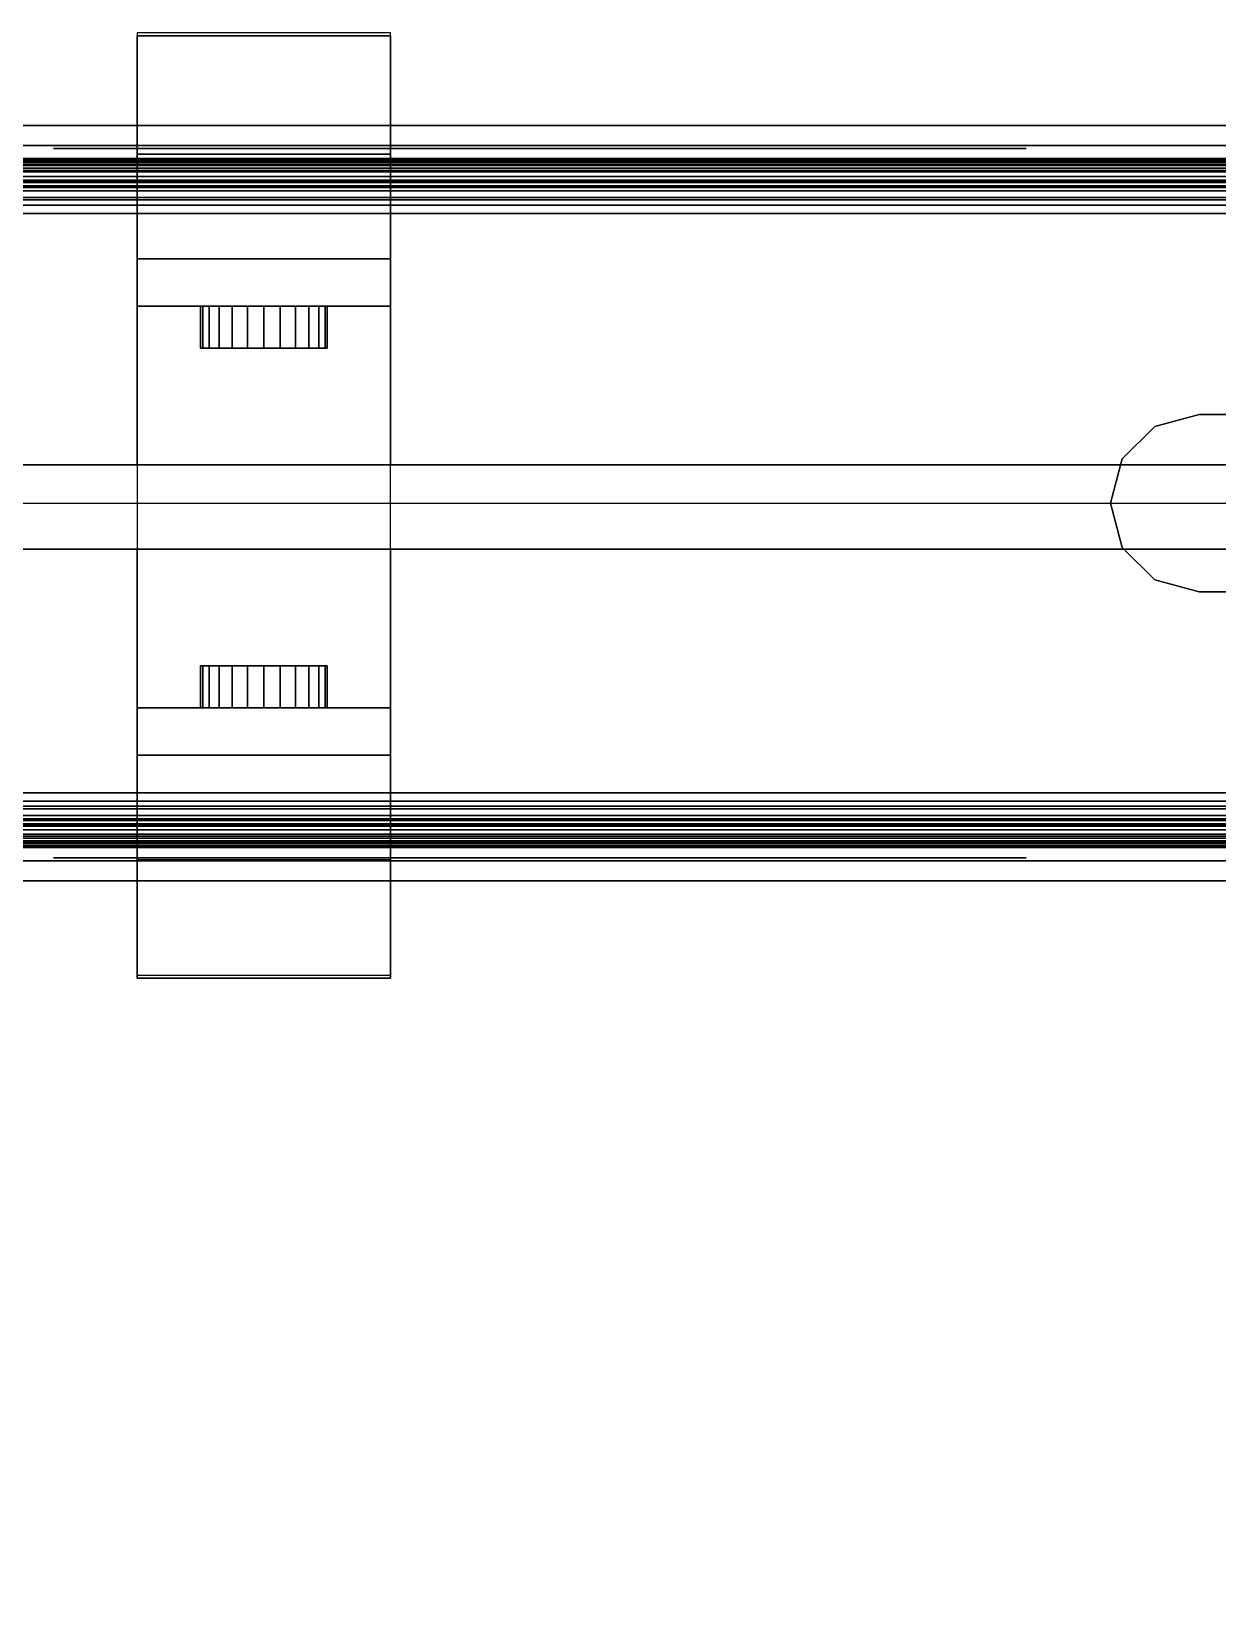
# Model space of a CAD drawing. Extents: x -170 to 1783, y -20 to 1205.
# Drawn here: x 116.36 to 119.872, y 755.01 to 759.659 of the extents above; entities that cross this region are included whole.
import ezdxf

# ---------------------------------------------------------------- set-up
doc = ezdxf.new("R2010")
doc.units = 0
doc.header["$LTSCALE"] = 96
doc.header["$MEASUREMENT"] = 0
for name, color, linetype in [('A-FURN-3-PANEL-KNOCK', 7, 'Continuous'), ('A-FURN-3-PANEL-RACE', 7, 'Continuous'), ('A-FURN-3-PANEL-SIDE1', 7, 'Continuous'), ('A-FURN-3-PANEL-SIDE2', 7, 'Continuous'), ('A-FURN-3-PANEL-TOPCAP', 7, 'Continuous'), ('A-FURN-3-WKSF-TOP', 7, 'Continuous'), ('A-FURN-3-WKSF-TRIM', 7, 'Continuous'), ('A-FURN-P-PNLS', 7, 'Continuous'), ('A-FURN-P-PNLS-POWR', 7, 'Continuous'), ('A-FURN-P-WKSF', 7, 'Continuous'), ('AFUPN-3-BTPT', 7, 'Continuous'), ('AFUPN-3-SCGL', 7, 'Continuous'), ('AFUPN-P', 7, 'Continuous'), ('MAIN_FURN', 7, 'Continuous'), ('MAIN_PANEL', 7, 'Continuous'), ('MAIN_WKSURF', 7, 'Continuous')]:
    doc.layers.add(name, color=color, linetype=linetype)

# ---------------------------------------------------------------- blocks, each defined once
blk = doc.blocks.new('EC-EFP-444')
at = {"layer": 'A-FURN-3-PANEL-KNOCK', "color": 30, "linetype": 'Continuous'}
for points, invisible_edges in [([(5.49, 2.05, 3.5405), (2.61, 2.05, 3.5405), (2.61, 2.05, 0.9405), (5.49, 2.05, 0.9405)], 5), ([(5.49, 2.05, 0.9405), (2.61, 2.05, 0.9405), (2.6288, 2.05, 0.8705), (5.4712, 2.05, 0.8705)], 5), ([(2.61, 2.05, 3.5405), (5.49, 2.05, 3.5405), (5.4712, 2.05, 3.6105), (2.6288, 2.05, 3.6105)], 5), ([(2.6288, 2.05, 3.6105), (5.4712, 2.05, 3.6105), (5.42, 2.05, 3.6617), (2.68, 2.05, 3.6617)], 5), ([(5.4712, 2.05, 0.8705), (2.6288, 2.05, 0.8705), (2.68, 2.05, 0.8192), (5.42, 2.05, 0.8192)], 5), ([(2.68, 2.05, 3.6617), (5.42, 2.05, 3.6617), (5.35, 2.05, 3.6805), (2.75, 2.05, 3.6805)], 1), ([(5.42, 2.05, 0.8192), (2.68, 2.05, 0.8192), (2.75, 2.05, 0.8005), (5.35, 2.05, 0.8005)], 1), ([(5.49, -0.05, 3.5405), (5.49, -0.05, 0.9405), (2.61, -0.05, 0.9405), (2.61, -0.05, 3.5405)], 10), ([(5.49, -0.05, 0.9405), (5.4712, -0.05, 0.8705), (2.6288, -0.05, 0.8705), (2.61, -0.05, 0.9405)], 10), ([(2.61, -0.05, 3.5405), (2.6288, -0.05, 3.6105), (5.4712, -0.05, 3.6105), (5.49, -0.05, 3.5405)], 10), ([(5.4712, -0.05, 0.8705), (5.42, -0.05, 0.8192), (2.68, -0.05, 0.8192), (2.6288, -0.05, 0.8705)], 10), ([(2.6288, -0.05, 3.6105), (2.68, -0.05, 3.6617), (5.42, -0.05, 3.6617), (5.4712, -0.05, 3.6105)], 10), ([(5.42, -0.05, 0.8192), (5.35, -0.05, 0.8005), (2.75, -0.05, 0.8005), (2.68, -0.05, 0.8192)], 8), ([(2.68, -0.05, 3.6617), (2.75, -0.05, 3.6805), (5.35, -0.05, 3.6805), (5.42, -0.05, 3.6617)], 8)]:
    blk.add_3dface(points, dxfattribs=dict(at, invisible_edges=invisible_edges))
at = {"layer": 'A-FURN-3-PANEL-RACE', "color": 40, "linetype": 'Continuous'}
for points, invisible_edges in [([(0.08, 2.0125, 3.515), (0.08, 2.0125, 0.3963), (47.92, 2.0125, 0.3963), (47.92, 2.0125, 3.515)], 8), ([(0.5, 1.5745, 0.3963), (47.5, 1.5745, 0.3963), (0.08, 2.0125, 0.3963), (0.08, 1.5745, 0.3963)], 3), ([(47.5, 1.5745, 0.3963), (47.92, 1.5745, 0.3963), (47.92, 2.0125, 0.3963), (0.08, 2.0125, 0.3963)], 8), ([(0.6, 2.0125, 4.0847), (0.6, 2.0125, 3.515), (47.4, 2.0125, 3.515), (47.4, 2.0125, 4.0847)], 2), ([(47.86, 1.9525, 0.4563), (0.14, 1.9525, 0.4563), (0.14, 1.9525, 3.515), (47.86, 1.9525, 3.515)], 4), ([(0.5, 1.5745, 0.4563), (0.14, 1.5745, 0.4563), (0.14, 1.9525, 0.4563), (47.5, 1.5745, 0.4563)], 12), ([(47.5, 1.5745, 0.4563), (0.14, 1.9525, 0.4563), (47.86, 1.9525, 0.4563), (47.86, 1.5745, 0.4563)], 1), ([(47.4, 1.9525, 3.515), (0.6, 1.9525, 3.515), (0.6, 1.9525, 4.0847), (47.4, 1.9525, 4.0847)], 1), ([(2.098, 1.2625, 0.3963), (45.902, 1.2625, 0.3963), (0.5, 1.5745, 0.3963), (0.5, 1.2625, 0.3963)], 3), ([(47.5, 1.2625, 0.3963), (47.5, 1.5745, 0.3963), (0.5, 1.5745, 0.3963), (45.902, 1.2625, 0.3963)], 6), ([(2.098, 1.2625, 0.4563), (0.5, 1.2625, 0.4563), (0.5, 1.5745, 0.4563), (45.902, 1.2625, 0.4563)], 12), ([(47.5, 1.2625, 0.4563), (45.902, 1.2625, 0.4563), (0.5, 1.5745, 0.4563), (47.5, 1.5745, 0.4563)], 6), ([(2.098, 1.2625, 0.3963), (2.2292, 1.2273, 0.3963), (45.7708, 1.2273, 0.3963), (45.902, 1.2625, 0.3963)], 10), ([(2.098, 1.2625, 0.4563), (45.902, 1.2625, 0.4563), (45.7708, 1.2273, 0.4563), (2.2292, 1.2273, 0.4563)], 5), ([(2.2292, 1.2273, 0.4563), (45.7708, 1.2273, 0.4563), (45.6747, 1.1312, 0.4563), (2.3253, 1.1312, 0.4563)], 5), ([(2.2292, 1.2273, 0.3963), (2.3253, 1.1312, 0.3963), (45.6747, 1.1312, 0.3963), (45.7708, 1.2273, 0.3963)], 10), ([(2.3253, 1.1312, 0.3963), (2.3605, 1, 0.3963), (45.6395, 1, 0.3963), (45.6747, 1.1312, 0.3963)], 10), ([(2.3253, 1.1312, 0.4563), (45.6747, 1.1312, 0.4563), (45.6395, 1, 0.4563), (2.3605, 1, 0.4563)], 5), ([(2.3605, 1, 0.3963), (2.3253, 0.8687, 0.3963), (45.6747, 0.8687, 0.3963), (45.6395, 1, 0.3963)], 10), ([(2.3605, 1, 0.4563), (45.6395, 1, 0.4563), (45.6747, 0.8687, 0.4563), (2.3253, 0.8687, 0.4563)], 5), ([(2.3253, 0.8687, 0.4563), (45.6747, 0.8687, 0.4563), (45.7708, 0.7727, 0.4563), (2.2292, 0.7727, 0.4563)], 5), ([(2.3253, 0.8687, 0.3963), (2.2292, 0.7727, 0.3963), (45.7708, 0.7727, 0.3963), (45.6747, 0.8687, 0.3963)], 10), ([(2.098, 0.7375, 0.4563), (2.2292, 0.7727, 0.4563), (45.7708, 0.7727, 0.4563), (45.902, 0.7375, 0.4563)], 10), ([(2.098, 0.7375, 0.3963), (45.902, 0.7375, 0.3963), (45.7708, 0.7727, 0.3963), (2.2292, 0.7727, 0.3963)], 5), ([(0.5, 0.7375, 0.4563), (2.098, 0.7375, 0.4563), (47.5, 0.4255, 0.4563), (0.5, 0.4255, 0.4563)], 6), ([(0.5, 0.7375, 0.3963), (0.5, 0.4255, 0.3963), (47.5, 0.4255, 0.3963), (2.098, 0.7375, 0.3963)], 6), ([(45.902, 0.7375, 0.4563), (47.5, 0.7375, 0.4563), (47.5, 0.4255, 0.4563), (2.098, 0.7375, 0.4563)], 12), ([(45.902, 0.7375, 0.3963), (2.098, 0.7375, 0.3963), (47.5, 0.4255, 0.3963), (47.5, 0.7375, 0.3963)], 3), ([(0.5, 0.4255, 0.3963), (0.08, 0.4255, 0.3963), (0.08, -0.0125, 0.3963), (47.92, -0.0125, 0.3963)], 8), ([(0.5, 0.4255, 0.4563), (47.86, 0.0475, 0.4563), (0.14, 0.0475, 0.4563), (0.14, 0.4255, 0.4563)], 1), ([(47.5, 0.4255, 0.3963), (0.5, 0.4255, 0.3963), (47.92, -0.0125, 0.3963), (47.92, 0.4255, 0.3963)], 3), ([(47.5, 0.4255, 0.4563), (47.86, 0.4255, 0.4563), (47.86, 0.0475, 0.4563), (0.5, 0.4255, 0.4563)], 12), ([(0.14, 0.0475, 0.4563), (47.86, 0.0475, 0.4563), (47.86, 0.0475, 3.515), (0.14, 0.0475, 3.515)], 4), ([(0.6, 0.0475, 3.515), (47.4, 0.0475, 3.515), (47.4, 0.0475, 4.0847), (0.6, 0.0475, 4.0847)], 1), ([(47.92, -0.0125, 3.515), (47.92, -0.0125, 0.3963), (0.08, -0.0125, 0.3963), (0.08, -0.0125, 3.515)], 8), ([(47.4, -0.0125, 4.0847), (47.4, -0.0125, 3.515), (0.6, -0.0125, 3.515), (0.6, -0.0125, 4.0847)], 2)]:
    blk.add_3dface(points, dxfattribs=dict(at, invisible_edges=invisible_edges))
for points in [[(0.6, 2.0072, 4.1248), (0.6, 2.0125, 4.0847), (47.4, 2.0125, 4.0847), (47.4, 2.0072, 4.1248)], [(0.6, 1.9918, 4.1622), (0.6, 2.0072, 4.1248), (47.4, 2.0072, 4.1248), (47.4, 1.9918, 4.1622)], [(0.6, 1.9671, 4.1943), (0.6, 1.9918, 4.1622), (47.4, 1.9918, 4.1622), (47.4, 1.9671, 4.1943)], [(0.6, 1.935, 4.2189), (0.6, 1.9671, 4.1943), (47.4, 1.9671, 4.1943), (47.4, 1.935, 4.2189)], [(47.4, 1.9493, 4.1093), (47.4, 1.9525, 4.0847), (0.6, 1.9525, 4.0847), (0.6, 1.9493, 4.1093)], [(47.4, 1.9398, 4.1322), (47.4, 1.9493, 4.1093), (0.6, 1.9493, 4.1093), (0.6, 1.9398, 4.1322)], [(47.4, 1.9247, 4.1519), (47.4, 1.9398, 4.1322), (0.6, 1.9398, 4.1322), (0.6, 1.9247, 4.1519)], [(0.6, 1.8976, 4.2344), (0.6, 1.935, 4.2189), (47.4, 1.935, 4.2189), (47.4, 1.8976, 4.2344)], [(47.4, 1.905, 4.1669), (47.4, 1.9247, 4.1519), (0.6, 1.9247, 4.1519), (0.6, 1.905, 4.1669)], [(47.4, 1.8821, 4.1764), (47.4, 1.905, 4.1669), (0.6, 1.905, 4.1669), (0.6, 1.8821, 4.1764)], [(0.6, 1.8575, 4.2397), (0.6, 1.8976, 4.2344), (47.4, 1.8976, 4.2344), (47.4, 1.8575, 4.2397)], [(47.4, 1.8575, 4.1797), (47.4, 1.8821, 4.1764), (0.6, 1.8821, 4.1764), (0.6, 1.8575, 4.1797)], [(0.6, 1.8575, 4.1797), (0.6, 1.8575, 4.2397), (47.4, 1.8575, 4.2397), (47.4, 1.8575, 4.1797)], [(0.5, 1.2625, 0.4563), (2.098, 1.2625, 0.4563), (2.098, 1.2625, 0.3963), (0.5, 1.2625, 0.3963)], [(2.098, 1.2625, 0.4563), (2.2292, 1.2273, 0.4563), (2.2292, 1.2273, 0.3963), (2.098, 1.2625, 0.3963)], [(2.2292, 1.2273, 0.4563), (2.3253, 1.1312, 0.4563), (2.3253, 1.1312, 0.3963), (2.2292, 1.2273, 0.3963)], [(2.3253, 1.1312, 0.4563), (2.3605, 1, 0.4563), (2.3605, 1, 0.3963), (2.3253, 1.1312, 0.3963)], [(2.3605, 1, 0.4563), (2.3253, 0.8687, 0.4563), (2.3253, 0.8687, 0.3963), (2.3605, 1, 0.3963)], [(2.3253, 0.8687, 0.4563), (2.2292, 0.7727, 0.4563), (2.2292, 0.7727, 0.3963), (2.3253, 0.8687, 0.3963)], [(2.2292, 0.7727, 0.4563), (2.098, 0.7375, 0.4563), (2.098, 0.7375, 0.3963), (2.2292, 0.7727, 0.3963)], [(0.5, 0.7375, 0.4563), (0.5, 0.7375, 0.3963), (2.098, 0.7375, 0.3963), (2.098, 0.7375, 0.4563)], [(47.4, 0.1425, 4.1797), (47.4, 0.1425, 4.2397), (0.6, 0.1425, 4.2397), (0.6, 0.1425, 4.1797)], [(47.4, 0.1425, 4.2397), (47.4, 0.1024, 4.2344), (0.6, 0.1024, 4.2344), (0.6, 0.1425, 4.2397)], [(0.6, 0.1425, 4.1797), (0.6, 0.1179, 4.1764), (47.4, 0.1179, 4.1764), (47.4, 0.1425, 4.1797)], [(0.6, 0.1179, 4.1764), (0.6, 0.095, 4.1669), (47.4, 0.095, 4.1669), (47.4, 0.1179, 4.1764)], [(47.4, 0.1024, 4.2344), (47.4, 0.065, 4.2189), (0.6, 0.065, 4.2189), (0.6, 0.1024, 4.2344)], [(0.6, 0.095, 4.1669), (0.6, 0.0753, 4.1519), (47.4, 0.0753, 4.1519), (47.4, 0.095, 4.1669)], [(0.6, 0.0753, 4.1519), (0.6, 0.0602, 4.1322), (47.4, 0.0602, 4.1322), (47.4, 0.0753, 4.1519)], [(47.4, 0.065, 4.2189), (47.4, 0.0329, 4.1943), (0.6, 0.0329, 4.1943), (0.6, 0.065, 4.2189)], [(0.6, 0.0602, 4.1322), (0.6, 0.0507, 4.1093), (47.4, 0.0507, 4.1093), (47.4, 0.0602, 4.1322)], [(0.6, 0.0507, 4.1093), (0.6, 0.0475, 4.0847), (47.4, 0.0475, 4.0847), (47.4, 0.0507, 4.1093)], [(47.4, 0.0329, 4.1943), (47.4, 0.0082, 4.1622), (0.6, 0.0082, 4.1622), (0.6, 0.0329, 4.1943)], [(47.4, 0.0082, 4.1622), (47.4, -0.0072, 4.1248), (0.6, -0.0072, 4.1248), (0.6, 0.0082, 4.1622)], [(47.4, -0.0072, 4.1248), (47.4, -0.0125, 4.0847), (0.6, -0.0125, 4.0847), (0.6, -0.0072, 4.1248)]]:
    blk.add_3dface(points, dxfattribs=at)
at = {"layer": 'A-FURN-3-PANEL-SIDE1', "color": 7, "linetype": 'Continuous'}
for points in [[(47.3224, 1.955, 43.7401), (47.3228, 0.045, 43.7401), (0.6776, 0.045, 43.7401), (0.6776, 1.955, 43.7401)], [(47.3224, 0.045, 4.2397), (47.3224, 1.955, 4.2397), (0.6776, 1.955, 4.2397), (0.6776, 0.045, 4.2397)], [(47.3228, 0.045, 43.7401), (47.3224, 0.045, 4.2397), (0.6776, 0.045, 4.2397), (0.6776, 0.045, 43.7401)]]:
    blk.add_3dface(points, dxfattribs=at)
at = {"layer": 'A-FURN-3-PANEL-SIDE2', "color": 7, "linetype": 'Continuous'}
blk.add_3dface([(0.6776, 1.955, 43.7401), (0.6776, 1.955, 4.2397), (47.3224, 1.955, 4.2397), (47.3224, 1.955, 43.7401)], dxfattribs=at)
at = {"layer": 'A-FURN-3-PANEL-TOPCAP', "color": 60, "linetype": 'Continuous'}
for points, invisible_edges in [([(0.76, 2.02, 44.286), (0.76, 2.02, 44.161), (47.24, 2.02, 44.161), (47.24, 2.02, 44.286)], 5), ([(47.24, 2, 44.141), (47.24, 2.02, 44.161), (0.76, 2.02, 44.161), (0.76, 2, 44.141)], 5), ([(47.24, 2.02, 44.036), (47.24, 2, 44.056), (0.76, 2, 44.056), (0.76, 2.02, 44.036)], 5), ([(0.76, 2.02, 44.036), (0.815, 2.02, 43.7741), (47.185, 2.02, 43.7741), (47.24, 2.02, 44.036)], 5), ([(0.76, 2, 44.141), (0.76, 2, 44.056), (47.24, 2, 44.056), (47.24, 2, 44.141)], 5), ([(47.185, 2.02, 43.7741), (0.815, 2.02, 43.7741), (0.815, 1.986, 43.7401), (47.185, 1.986, 43.7401)], 10), ([(0.815, 0.045, 43.7401), (0.815, -0.02, 43.7741), (47.185, 0.014, 43.7401), (47.185, 0.045, 43.7401)], 1), ([(47.185, -0.02, 43.7741), (47.185, 0.014, 43.7401), (0.815, 0.014, 43.7401), (0.815, -0.02, 43.7741)], 5), ([(0.76, -0.02, 44.161), (47.24, -0.02, 44.161), (47.24, 0, 44.141), (0.76, 0, 44.141)], 10), ([(47.24, 0, 44.056), (0.76, 0, 44.056), (0.76, 0, 44.141), (47.24, 0, 44.141)], 10), ([(0.76, 0, 44.056), (47.24, 0, 44.056), (47.24, -0.02, 44.036), (0.76, -0.02, 44.036)], 10), ([(0.76, -0.02, 44.161), (0.76, -0.02, 44.286), (47.24, -0.02, 44.286), (47.24, -0.02, 44.161)], 5), ([(47.185, -0.02, 43.7741), (0.815, -0.02, 43.7741), (0.76, -0.02, 44.036), (47.24, -0.02, 44.036)], 10)]:
    blk.add_3dface(points, dxfattribs=dict(at, invisible_edges=invisible_edges))
for points in [[(47.24, 2.02, 44.286), (47.24, 2.0151, 44.3105), (0.76, 2.0151, 44.3105), (0.76, 2.02, 44.286)], [(47.24, 2.0151, 44.3105), (47.24, 2.0013, 44.3313), (0.76, 2.0013, 44.3313), (0.76, 2.0151, 44.3105)], [(47.24, 2.0013, 44.3313), (47.24, 1.9805, 44.3451), (0.76, 1.9805, 44.3451), (0.76, 2.0013, 44.3313)], [(47.24, 1.9805, 44.3451), (47.24, 1.956, 44.35), (0.76, 1.956, 44.35), (0.76, 1.9805, 44.3451)], [(0.76, 0.044, 44.35), (0.76, 1.956, 44.35), (47.24, 1.956, 44.35), (47.24, 0.044, 44.35)], [(47.185, 1.955, 43.7401), (47.185, 1.986, 43.7401), (0.815, 1.986, 43.7401), (0.815, 1.955, 43.7401)], [(0.76, 0.0195, 44.3451), (0.76, 0.044, 44.35), (47.24, 0.044, 44.35), (47.24, 0.0195, 44.3451)], [(0.76, -0.0013, 44.3313), (0.76, 0.0195, 44.3451), (47.24, 0.0195, 44.3451), (47.24, -0.0013, 44.3313)], [(0.76, -0.0151, 44.3105), (0.76, -0.0013, 44.3313), (47.24, -0.0013, 44.3313), (47.24, -0.0151, 44.3105)], [(0.76, -0.02, 44.286), (0.76, -0.0151, 44.3105), (47.24, -0.0151, 44.3105), (47.24, -0.02, 44.286)]]:
    blk.add_3dface(points, dxfattribs=at)
at = {"layer": 'A-FURN-P-PNLS', "color": 60, "linetype": 'Continuous'}
for p, q in [((0, 2), (48, 2)), ((48, 0), (0, 0))]:
    blk.add_line(p, q, dxfattribs=at)
at = {"layer": 'A-FURN-P-PNLS-POWR', "color": 1, "linetype": 'Continuous'}
blk.add_line((22, 1), (0, 1), dxfattribs=at)
at = {"layer": 'MAIN_PANEL', "color": 7, "linetype": 'Continuous'}
for p in [(4.05, 2), (4.05, 2), (4.05, 0), (4.05, 0)]:
    blk.add_point(p, dxfattribs=at)
blk = doc.blocks.new('EC-WS-424-T')
at = {"layer": 'A-FURN-3-WKSF-TOP', "color": 60, "linetype": 'Continuous', "invisible_edges": 5}
for points in [[(46.632, -0.118, 29), (46.632, -23.882, 29), (1.368, -23.882, 29), (1.368, -0.118, 29)], [(1.368, -0.118, 27.75), (1.368, -23.882, 27.75), (46.632, -23.882, 27.75), (46.632, -0.118, 27.75)]]:
    blk.add_3dface(points, dxfattribs=at)
at = {"layer": 'A-FURN-3-WKSF-TRIM', "color": 40, "linetype": 'Continuous'}
for points in [[(1.368, 0, 28.882), (1.368, 0, 27.868), (46.632, 0, 27.868), (46.632, 0, 28.882)], [(1.368, -0.0158, 28.941), (1.368, 0, 28.882), (46.632, 0, 28.882), (46.632, -0.0158, 28.941)], [(1.368, 0, 27.868), (1.368, -0.0158, 27.809), (46.632, -0.0158, 27.809), (46.632, 0, 27.868)], [(1.368, -0.059, 28.9842), (1.368, -0.0158, 28.941), (46.632, -0.0158, 28.941), (46.632, -0.059, 28.9842)], [(1.368, -0.0158, 27.809), (1.368, -0.059, 27.7658), (46.632, -0.059, 27.7658), (46.632, -0.0158, 27.809)], [(1.368, -0.118, 29), (1.368, -0.059, 28.9842), (46.632, -0.059, 28.9842), (46.632, -0.118, 29)], [(1.368, -0.059, 27.7658), (1.368, -0.118, 27.75), (46.632, -0.118, 27.75), (46.632, -0.059, 27.7658)], [(46.632, -23.882, 29), (46.632, -23.941, 28.9842), (1.368, -23.941, 28.9842), (1.368, -23.882, 29)], [(46.632, -23.941, 27.7658), (46.632, -23.882, 27.75), (1.368, -23.882, 27.75), (1.368, -23.941, 27.7658)], [(46.632, -23.941, 28.9842), (46.632, -23.9842, 28.941), (1.368, -23.9842, 28.941), (1.368, -23.941, 28.9842)], [(46.632, -23.9842, 27.809), (46.632, -23.941, 27.7658), (1.368, -23.941, 27.7658), (1.368, -23.9842, 27.809)], [(46.632, -23.9842, 28.941), (46.632, -24, 28.882), (1.368, -24, 28.882), (1.368, -23.9842, 28.941)], [(46.632, -24, 27.868), (46.632, -23.9842, 27.809), (1.368, -23.9842, 27.809), (1.368, -24, 27.868)], [(46.632, -24, 28.882), (46.632, -24, 27.868), (1.368, -24, 27.868), (1.368, -24, 28.882)]]:
    blk.add_3dface(points, dxfattribs=at)
at = {"layer": 'A-FURN-P-WKSF', "color": 7, "linetype": 'Continuous'}
for p, q in [((1.25, 0), (46.75, 0)), ((1.25, -24), (46.75, -24))]:
    blk.add_line(p, q, dxfattribs=at)
blk = doc.blocks.new('EC-FRMGL-412-F')
at = {"layer": 'AFUPN-3-BTPT', "color": 132, "linetype": 'Continuous'}
for points, invisible_edges in [([(4.5, 1.735, 28.2186), (4.5, 2.395, 28.2186), (4.5, 1.735, 28.8186)], 2), ([(4.5, 2.045, 28.8186), (4.5, 1.735, 28.8186), (4.5, 2.395, 28.2186)], 14), ([(4.5, 2.395, 30.3736), (4.5, 2.045, 28.8186), (4.5, 2.395, 28.2186)], 3), ([(4.5, 2.045, 29.9986), (4.5, 2.045, 28.8186), (4.5, 2.395, 30.3736)], 14), ([(4.5, 1.595, 30.3736), (4.5, 2.045, 29.9986), (4.5, 2.395, 30.3736)], 3), ([(5.25, 2.395, 28.2186), (4.5, 2.395, 28.2186), (5.25, 1.735, 28.2186)], 2), ([(4.5, 1.735, 28.2186), (5.25, 1.735, 28.2186), (4.5, 2.395, 28.2186)], 2), ([(4.5, 2.395, 30.3736), (4.5, 2.395, 28.2186), (5.25, 2.395, 30.3736)], 2), ([(5.25, 2.395, 28.2186), (5.25, 2.395, 30.3736), (4.5, 2.395, 28.2186)], 2), ([(4.5, 2.395, 30.3736), (5.25, 2.395, 30.3736), (4.5, 1.595, 30.3736)], 2), ([(5.25, 1.595, 30.3736), (4.5, 1.595, 30.3736), (5.25, 2.395, 30.3736)], 2), ([(5.25, 1.735, 28.2186), (5.25, 2.045, 28.8186), (5.25, 2.395, 28.2186)], 3), ([(5.25, 2.395, 30.3736), (5.25, 2.395, 28.2186), (5.25, 2.045, 28.8186)], 14), ([(5.25, 2.045, 29.9986), (5.25, 2.395, 30.3736), (5.25, 2.045, 28.8186)], 3), ([(5.25, 1.125, 29.9986), (5.25, 2.395, 30.3736), (5.25, 2.045, 29.9986)], 3), ([(5.25, 1.595, 30.3736), (5.25, 2.395, 30.3736), (5.25, 1.125, 29.9986)], 14), ([(4.5, 2.045, 28.8186), (4.5, 2.045, 29.9986), (5.25, 2.045, 28.8186)], 2), ([(5.25, 2.045, 29.9986), (5.25, 2.045, 28.8186), (4.5, 2.045, 29.9986)], 2), ([(4.5, 2.045, 29.9986), (4.5, 1.595, 30.3736), (4.5, 1.125, 29.9986)], 3), ([(4.5, 2.045, 28.8186), (5.25, 2.045, 28.8186), (4.5, 1.735, 28.8186)], 2), ([(5.25, 1.735, 28.8186), (4.5, 1.735, 28.8186), (5.25, 2.045, 28.8186)], 2), ([(4.5, 2.045, 29.9986), (4.5, 1.125, 29.9986), (5.25, 2.045, 29.9986)], 2), ([(5.25, 1.125, 29.9986), (5.25, 2.045, 29.9986), (4.5, 1.125, 29.9986)], 2), ([(5.25, 2.045, 28.8186), (5.25, 1.735, 28.2186), (5.25, 1.735, 28.8186)], 1), ([(4.5, 1.735, 28.2186), (4.5, 1.735, 28.8186), (5.25, 1.735, 28.2186)], 2), ([(5.25, 1.735, 28.8186), (5.25, 1.735, 28.2186), (4.5, 1.735, 28.8186)], 2), ([(4.5, 1.125, 33.4986), (4.5, 1.125, 29.9986), (4.5, 1.595, 30.3736)], 14), ([(4.5, 1.595, 33.4986), (4.5, 1.125, 33.4986), (4.5, 1.595, 30.3736)], 2), ([(4.5, 1.595, 30.3736), (4.6939, 1.595, 31.5471), (4.5, 1.595, 33.4986)], 3), ([(5.25, 1.595, 33.4986), (4.5, 1.595, 33.4986), (4.6939, 1.595, 31.5471)], 14), ([(4.6875, 1.595, 31.4986), (4.6939, 1.595, 31.5471), (4.5, 1.595, 30.3736)], 14), ([(5.25, 1.595, 30.3736), (4.7127, 1.595, 31.4049), (4.5, 1.595, 30.3736)], 3), ([(4.6939, 1.595, 31.4501), (4.5, 1.595, 30.3736), (4.7127, 1.595, 31.4049)], 3), ([(4.6875, 1.595, 31.4986), (4.5, 1.595, 30.3736), (4.6939, 1.595, 31.4501)], 3), ([(4.5, 1.595, 33.4986), (5.25, 1.595, 33.4986), (4.5, 1.125, 33.4986)], 2), ([(5.25, 1.125, 33.4986), (4.5, 1.125, 33.4986), (5.25, 1.595, 33.4986)], 2), ([(4.6939, 1.595, 31.4501), (4.6939, 1.47, 31.4501), (4.6875, 1.595, 31.4986)], 2), ([(4.6875, 1.47, 31.4986), (4.6875, 1.595, 31.4986), (4.6939, 1.47, 31.4501)], 2), ([(4.6875, 1.595, 31.4986), (4.6875, 1.47, 31.4986), (4.6939, 1.595, 31.5471)], 2), ([(4.6939, 1.47, 31.5471), (4.6939, 1.595, 31.5471), (4.6875, 1.47, 31.4986)], 2), ([(4.7127, 1.595, 31.5924), (5.25, 1.595, 33.4986), (4.6939, 1.595, 31.5471)], 3), ([(4.7127, 1.595, 31.4049), (4.7127, 1.47, 31.4049), (4.6939, 1.595, 31.4501)], 2), ([(4.6939, 1.47, 31.4501), (4.6939, 1.595, 31.4501), (4.7127, 1.47, 31.4049)], 2), ([(4.6939, 1.595, 31.5471), (4.6939, 1.47, 31.5471), (4.7127, 1.595, 31.5924)], 2), ([(4.7127, 1.47, 31.5924), (4.7127, 1.595, 31.5924), (4.6939, 1.47, 31.5471)], 2), ([(4.7425, 1.595, 31.6312), (5.25, 1.595, 33.4986), (4.7127, 1.595, 31.5924)], 3), ([(4.7425, 1.595, 31.366), (4.7127, 1.595, 31.4049), (5.25, 1.595, 30.3736)], 14), ([(4.7425, 1.595, 31.366), (4.7425, 1.47, 31.366), (4.7127, 1.595, 31.4049)], 2), ([(4.7127, 1.47, 31.4049), (4.7127, 1.595, 31.4049), (4.7425, 1.47, 31.366)], 2), ([(4.7127, 1.595, 31.5924), (4.7127, 1.47, 31.5924), (4.7425, 1.595, 31.6312)], 2), ([(4.7425, 1.47, 31.6312), (4.7425, 1.595, 31.6312), (4.7127, 1.47, 31.5924)], 2), ([(4.7813, 1.595, 31.661), (5.25, 1.595, 33.4986), (4.7425, 1.595, 31.6312)], 3), ([(4.7813, 1.595, 31.3362), (4.7425, 1.595, 31.366), (5.25, 1.595, 30.3736)], 14), ([(4.7425, 1.595, 31.366), (4.7813, 1.595, 31.3362), (4.7425, 1.47, 31.366)], 2), ([(4.7813, 1.47, 31.3362), (4.7425, 1.47, 31.366), (4.7813, 1.595, 31.3362)], 2), ([(4.7425, 1.595, 31.6312), (4.7425, 1.47, 31.6312), (4.7813, 1.595, 31.661)], 2), ([(4.7813, 1.47, 31.661), (4.7813, 1.595, 31.661), (4.7425, 1.47, 31.6312)], 2), ([(4.8265, 1.595, 31.6797), (5.25, 1.595, 33.4986), (4.7813, 1.595, 31.661)], 3), ([(4.8265, 1.595, 31.3175), (4.7813, 1.595, 31.3362), (5.25, 1.595, 30.3736)], 14), ([(4.7813, 1.595, 31.3362), (4.8265, 1.595, 31.3175), (4.7813, 1.47, 31.3362)], 2), ([(4.8265, 1.47, 31.3175), (4.7813, 1.47, 31.3362), (4.8265, 1.595, 31.3175)], 2), ([(4.8265, 1.595, 31.6797), (4.7813, 1.595, 31.661), (4.8265, 1.47, 31.6797)], 2), ([(4.7813, 1.47, 31.661), (4.8265, 1.47, 31.6797), (4.7813, 1.595, 31.661)], 2), ([(4.875, 1.595, 31.6861), (5.25, 1.595, 33.4986), (4.8265, 1.595, 31.6797)], 3), ([(4.875, 1.595, 31.3111), (4.8265, 1.595, 31.3175), (5.25, 1.595, 30.3736)], 14), ([(4.875, 1.595, 31.6861), (4.8265, 1.595, 31.6797), (4.875, 1.47, 31.6861)], 2), ([(4.8265, 1.47, 31.6797), (4.875, 1.47, 31.6861), (4.8265, 1.595, 31.6797)], 2), ([(4.8265, 1.595, 31.3175), (4.875, 1.595, 31.3111), (4.8265, 1.47, 31.3175)], 2), ([(4.875, 1.47, 31.3111), (4.8265, 1.47, 31.3175), (4.875, 1.595, 31.3111)], 2), ([(4.9236, 1.595, 31.6797), (5.25, 1.595, 33.4986), (4.875, 1.595, 31.6861)], 3), ([(4.9236, 1.595, 31.3175), (4.875, 1.595, 31.3111), (5.25, 1.595, 30.3736)], 14), ([(4.9236, 1.595, 31.6797), (4.875, 1.595, 31.6861), (4.9236, 1.47, 31.6797)], 2), ([(4.875, 1.47, 31.6861), (4.9236, 1.47, 31.6797), (4.875, 1.595, 31.6861)], 2), ([(4.9236, 1.595, 31.3175), (4.9236, 1.47, 31.3175), (4.875, 1.595, 31.3111)], 2), ([(4.875, 1.47, 31.3111), (4.875, 1.595, 31.3111), (4.9236, 1.47, 31.3175)], 2), ([(4.9688, 1.595, 31.661), (5.25, 1.595, 33.4986), (4.9236, 1.595, 31.6797)], 3), ([(4.9688, 1.595, 31.3362), (4.9236, 1.595, 31.3175), (5.25, 1.595, 30.3736)], 14), ([(4.9688, 1.595, 31.661), (4.9236, 1.595, 31.6797), (4.9688, 1.47, 31.661)], 2), ([(4.9236, 1.47, 31.6797), (4.9688, 1.47, 31.661), (4.9236, 1.595, 31.6797)], 2), ([(4.9236, 1.595, 31.3175), (4.9688, 1.595, 31.3362), (4.9236, 1.47, 31.3175)], 2), ([(4.9688, 1.47, 31.3362), (4.9236, 1.47, 31.3175), (4.9688, 1.595, 31.3362)], 2), ([(5.0076, 1.595, 31.6312), (5.25, 1.595, 33.4986), (4.9688, 1.595, 31.661)], 3), ([(5.0076, 1.595, 31.366), (4.9688, 1.595, 31.3362), (5.25, 1.595, 30.3736)], 14), ([(5.0076, 1.595, 31.6312), (4.9688, 1.595, 31.661), (5.0076, 1.47, 31.6312)], 2), ([(4.9688, 1.47, 31.661), (5.0076, 1.47, 31.6312), (4.9688, 1.595, 31.661)], 2), ([(4.9688, 1.595, 31.3362), (5.0076, 1.595, 31.366), (4.9688, 1.47, 31.3362)], 2), ([(5.0076, 1.47, 31.366), (4.9688, 1.47, 31.3362), (5.0076, 1.595, 31.366)], 2), ([(5.0374, 1.595, 31.5924), (5.25, 1.595, 33.4986), (5.0076, 1.595, 31.6312)], 3), ([(5.0374, 1.595, 31.4049), (5.0076, 1.595, 31.366), (5.25, 1.595, 30.3736)], 14), ([(5.0374, 1.47, 31.5924), (5.0374, 1.595, 31.5924), (5.0076, 1.47, 31.6312)], 2), ([(5.0076, 1.595, 31.6312), (5.0076, 1.47, 31.6312), (5.0374, 1.595, 31.5924)], 2), ([(5.0076, 1.47, 31.366), (5.0076, 1.595, 31.366), (5.0374, 1.47, 31.4049)], 2), ([(5.0374, 1.595, 31.4049), (5.0374, 1.47, 31.4049), (5.0076, 1.595, 31.366)], 2), ([(5.0561, 1.595, 31.5471), (5.25, 1.595, 33.4986), (5.0374, 1.595, 31.5924)], 3), ([(5.0561, 1.595, 31.4501), (5.0374, 1.595, 31.4049), (5.25, 1.595, 30.3736)], 14), ([(5.0561, 1.47, 31.5471), (5.0561, 1.595, 31.5471), (5.0374, 1.47, 31.5924)], 2), ([(5.0374, 1.595, 31.5924), (5.0374, 1.47, 31.5924), (5.0561, 1.595, 31.5471)], 2), ([(5.0374, 1.47, 31.4049), (5.0374, 1.595, 31.4049), (5.0561, 1.47, 31.4501)], 2), ([(5.0561, 1.595, 31.4501), (5.0561, 1.47, 31.4501), (5.0374, 1.595, 31.4049)], 2), ([(5.0625, 1.595, 31.4986), (5.25, 1.595, 33.4986), (5.0561, 1.595, 31.5471)], 3), ([(5.0625, 1.595, 31.4986), (5.0561, 1.595, 31.4501), (5.25, 1.595, 30.3736)], 14), ([(5.0625, 1.47, 31.4986), (5.0625, 1.595, 31.4986), (5.0561, 1.47, 31.5471)], 2), ([(5.0561, 1.595, 31.5471), (5.0561, 1.47, 31.5471), (5.0625, 1.595, 31.4986)], 2), ([(5.0561, 1.47, 31.4501), (5.0561, 1.595, 31.4501), (5.0625, 1.47, 31.4986)], 2), ([(5.0625, 1.595, 31.4986), (5.0625, 1.47, 31.4986), (5.0561, 1.595, 31.4501)], 2), ([(5.25, 1.595, 33.4986), (5.0625, 1.595, 31.4986), (5.25, 1.595, 30.3736)], 3), ([(5.25, 1.125, 33.4986), (5.25, 1.595, 30.3736), (5.25, 1.125, 29.9986)], 3), ([(5.25, 1.595, 33.4986), (5.25, 1.595, 30.3736), (5.25, 1.125, 33.4986)], 2), ([(4.6875, 1.47, 31.4986), (4.6939, 1.47, 31.4501), (4.6939, 1.47, 31.5471)], 2), ([(4.7127, 1.47, 31.5924), (4.6939, 1.47, 31.5471), (4.6939, 1.47, 31.4501)], 14), ([(4.7127, 1.47, 31.4049), (4.7127, 1.47, 31.5924), (4.6939, 1.47, 31.4501)], 3), ([(4.7425, 1.47, 31.6312), (4.7127, 1.47, 31.5924), (4.7127, 1.47, 31.4049)], 14), ([(4.7425, 1.47, 31.366), (4.7425, 1.47, 31.6312), (4.7127, 1.47, 31.4049)], 3), ([(4.7813, 1.47, 31.661), (4.7425, 1.47, 31.6312), (4.7425, 1.47, 31.366)], 14), ([(4.7813, 1.47, 31.3362), (4.7813, 1.47, 31.661), (4.7425, 1.47, 31.366)], 3), ([(4.8265, 1.47, 31.6797), (4.7813, 1.47, 31.661), (4.7813, 1.47, 31.3362)], 14), ([(4.8265, 1.47, 31.3175), (4.8265, 1.47, 31.6797), (4.7813, 1.47, 31.3362)], 3), ([(4.875, 1.47, 31.6861), (4.8265, 1.47, 31.6797), (4.8265, 1.47, 31.3175)], 14), ([(4.875, 1.47, 31.3111), (4.875, 1.47, 31.6861), (4.8265, 1.47, 31.3175)], 3), ([(4.9236, 1.47, 31.6797), (4.875, 1.47, 31.6861), (4.875, 1.47, 31.3111)], 14), ([(4.9236, 1.47, 31.3175), (4.9236, 1.47, 31.6797), (4.875, 1.47, 31.3111)], 3), ([(4.9688, 1.47, 31.661), (4.9236, 1.47, 31.6797), (4.9236, 1.47, 31.3175)], 14), ([(4.9688, 1.47, 31.3362), (4.9688, 1.47, 31.661), (4.9236, 1.47, 31.3175)], 3), ([(5.0076, 1.47, 31.6312), (4.9688, 1.47, 31.661), (4.9688, 1.47, 31.3362)], 14), ([(5.0076, 1.47, 31.366), (5.0076, 1.47, 31.6312), (4.9688, 1.47, 31.3362)], 3), ([(5.0374, 1.47, 31.5924), (5.0076, 1.47, 31.6312), (5.0076, 1.47, 31.366)], 14), ([(5.0374, 1.47, 31.4049), (5.0374, 1.47, 31.5924), (5.0076, 1.47, 31.366)], 3), ([(5.0561, 1.47, 31.5471), (5.0374, 1.47, 31.5924), (5.0374, 1.47, 31.4049)], 14), ([(5.0561, 1.47, 31.4501), (5.0561, 1.47, 31.5471), (5.0374, 1.47, 31.4049)], 3), ([(5.0625, 1.47, 31.4986), (5.0561, 1.47, 31.5471), (5.0561, 1.47, 31.4501)], 2), ([(4.5, 1.125, 29.9986), (4.5, 1.125, 33.4986), (5.25, 1.125, 29.9986)], 2), ([(5.25, 1.125, 33.4986), (5.25, 1.125, 29.9986), (4.5, 1.125, 33.4986)], 2), ([(5.25, 0.405, 33.4986), (4.5, 0.405, 33.4986), (5.25, 0.875, 33.4986)], 2), ([(4.5, 0.875, 33.4986), (5.25, 0.875, 33.4986), (4.5, 0.405, 33.4986)], 2), ([(5.25, 0.875, 29.9986), (5.25, 0.875, 33.4986), (4.5, 0.875, 29.9986)], 2), ([(4.5, 0.875, 33.4986), (4.5, 0.875, 29.9986), (5.25, 0.875, 33.4986)], 2), ([(5.25, -0.045, 29.9986), (5.25, 0.875, 29.9986), (4.5, -0.045, 29.9986)], 2), ([(4.5, 0.875, 29.9986), (4.5, -0.045, 29.9986), (5.25, 0.875, 29.9986)], 2), ([(4.5, 0.875, 29.9986), (4.5, -0.395, 30.3736), (4.5, -0.045, 29.9986)], 3), ([(4.5, 0.405, 30.3736), (4.5, -0.395, 30.3736), (4.5, 0.875, 29.9986)], 14), ([(4.5, 0.875, 33.4986), (4.5, 0.405, 30.3736), (4.5, 0.875, 29.9986)], 3), ([(4.5, 0.405, 33.4986), (4.5, 0.405, 30.3736), (4.5, 0.875, 33.4986)], 2), ([(5.25, -0.045, 29.9986), (5.25, 0.405, 30.3736), (5.25, 0.875, 29.9986)], 3), ([(5.25, 0.875, 33.4986), (5.25, 0.875, 29.9986), (5.25, 0.405, 30.3736)], 14), ([(5.25, 0.405, 33.4986), (5.25, 0.875, 33.4986), (5.25, 0.405, 30.3736)], 2), ([(4.6875, 0.53, 31.4986), (4.6939, 0.53, 31.5471), (4.6939, 0.53, 31.4501)], 2), ([(4.6875, 0.53, 31.4986), (4.6875, 0.405, 31.4986), (4.6939, 0.53, 31.5471)], 2), ([(4.6939, 0.405, 31.5471), (4.6939, 0.53, 31.5471), (4.6875, 0.405, 31.4986)], 2), ([(4.6939, 0.53, 31.4501), (4.6939, 0.405, 31.4501), (4.6875, 0.53, 31.4986)], 2), ([(4.6875, 0.405, 31.4986), (4.6875, 0.53, 31.4986), (4.6939, 0.405, 31.4501)], 2), ([(4.6939, 0.53, 31.5471), (4.7127, 0.53, 31.5924), (4.7127, 0.53, 31.4049)], 14), ([(4.6939, 0.53, 31.4501), (4.6939, 0.53, 31.5471), (4.7127, 0.53, 31.4049)], 3), ([(4.6939, 0.53, 31.5471), (4.6939, 0.405, 31.5471), (4.7127, 0.53, 31.5924)], 2), ([(4.7127, 0.405, 31.5924), (4.7127, 0.53, 31.5924), (4.6939, 0.405, 31.5471)], 2), ([(4.7127, 0.53, 31.4049), (4.7127, 0.405, 31.4049), (4.6939, 0.53, 31.4501)], 2), ([(4.6939, 0.405, 31.4501), (4.6939, 0.53, 31.4501), (4.7127, 0.405, 31.4049)], 2), ([(4.7127, 0.53, 31.5924), (4.7425, 0.53, 31.6312), (4.7425, 0.53, 31.366)], 14), ([(4.7127, 0.53, 31.4049), (4.7127, 0.53, 31.5924), (4.7425, 0.53, 31.366)], 3), ([(4.7127, 0.53, 31.5924), (4.7127, 0.405, 31.5924), (4.7425, 0.53, 31.6312)], 2), ([(4.7425, 0.405, 31.6312), (4.7425, 0.53, 31.6312), (4.7127, 0.405, 31.5924)], 2), ([(4.7425, 0.53, 31.366), (4.7425, 0.405, 31.366), (4.7127, 0.53, 31.4049)], 2), ([(4.7127, 0.405, 31.4049), (4.7127, 0.53, 31.4049), (4.7425, 0.405, 31.366)], 2), ([(4.7425, 0.53, 31.6312), (4.7813, 0.53, 31.661), (4.7813, 0.53, 31.3362)], 14), ([(4.7425, 0.53, 31.366), (4.7425, 0.53, 31.6312), (4.7813, 0.53, 31.3362)], 3), ([(4.7425, 0.405, 31.6312), (4.7813, 0.405, 31.661), (4.7425, 0.53, 31.6312)], 2), ([(4.7813, 0.53, 31.661), (4.7425, 0.53, 31.6312), (4.7813, 0.405, 31.661)], 2), ([(4.7813, 0.405, 31.3362), (4.7425, 0.405, 31.366), (4.7813, 0.53, 31.3362)], 2), ([(4.7425, 0.53, 31.366), (4.7813, 0.53, 31.3362), (4.7425, 0.405, 31.366)], 2), ([(4.7813, 0.53, 31.661), (4.8265, 0.53, 31.6797), (4.8265, 0.53, 31.3175)], 14), ([(4.7813, 0.53, 31.3362), (4.7813, 0.53, 31.661), (4.8265, 0.53, 31.3175)], 3), ([(4.7813, 0.405, 31.661), (4.8265, 0.405, 31.6797), (4.7813, 0.53, 31.661)], 2), ([(4.8265, 0.53, 31.6797), (4.7813, 0.53, 31.661), (4.8265, 0.405, 31.6797)], 2), ([(4.8265, 0.405, 31.3175), (4.7813, 0.405, 31.3362), (4.8265, 0.53, 31.3175)], 2), ([(4.7813, 0.53, 31.3362), (4.8265, 0.53, 31.3175), (4.7813, 0.405, 31.3362)], 2), ([(4.8265, 0.53, 31.6797), (4.875, 0.53, 31.6861), (4.875, 0.53, 31.3111)], 14), ([(4.8265, 0.53, 31.3175), (4.8265, 0.53, 31.6797), (4.875, 0.53, 31.3111)], 3), ([(4.8265, 0.405, 31.6797), (4.875, 0.405, 31.6861), (4.8265, 0.53, 31.6797)], 2), ([(4.875, 0.53, 31.6861), (4.8265, 0.53, 31.6797), (4.875, 0.405, 31.6861)], 2), ([(4.8265, 0.405, 31.3175), (4.8265, 0.53, 31.3175), (4.875, 0.405, 31.3111)], 2), ([(4.875, 0.53, 31.3111), (4.875, 0.405, 31.3111), (4.8265, 0.53, 31.3175)], 2), ([(4.875, 0.53, 31.6861), (4.9236, 0.53, 31.6797), (4.9236, 0.53, 31.3175)], 14), ([(4.875, 0.53, 31.3111), (4.875, 0.53, 31.6861), (4.9236, 0.53, 31.3175)], 3), ([(4.875, 0.405, 31.6861), (4.9236, 0.405, 31.6797), (4.875, 0.53, 31.6861)], 2), ([(4.9236, 0.53, 31.6797), (4.875, 0.53, 31.6861), (4.9236, 0.405, 31.6797)], 2), ([(4.9236, 0.405, 31.3175), (4.875, 0.405, 31.3111), (4.9236, 0.53, 31.3175)], 2), ([(4.875, 0.53, 31.3111), (4.9236, 0.53, 31.3175), (4.875, 0.405, 31.3111)], 2), ([(4.9236, 0.53, 31.6797), (4.9688, 0.53, 31.661), (4.9688, 0.53, 31.3362)], 14), ([(4.9236, 0.53, 31.3175), (4.9236, 0.53, 31.6797), (4.9688, 0.53, 31.3362)], 3), ([(4.9688, 0.405, 31.3362), (4.9236, 0.405, 31.3175), (4.9688, 0.53, 31.3362)], 2), ([(4.9236, 0.53, 31.3175), (4.9688, 0.53, 31.3362), (4.9236, 0.405, 31.3175)], 2), ([(4.9236, 0.405, 31.6797), (4.9688, 0.405, 31.661), (4.9236, 0.53, 31.6797)], 2), ([(4.9688, 0.53, 31.661), (4.9236, 0.53, 31.6797), (4.9688, 0.405, 31.661)], 2), ([(4.9688, 0.53, 31.661), (5.0076, 0.53, 31.6312), (5.0076, 0.53, 31.366)], 14), ([(4.9688, 0.53, 31.3362), (4.9688, 0.53, 31.661), (5.0076, 0.53, 31.366)], 3), ([(5.0076, 0.405, 31.366), (4.9688, 0.405, 31.3362), (5.0076, 0.53, 31.366)], 2), ([(4.9688, 0.53, 31.3362), (5.0076, 0.53, 31.366), (4.9688, 0.405, 31.3362)], 2), ([(5.0076, 0.405, 31.6312), (5.0076, 0.53, 31.6312), (4.9688, 0.405, 31.661)], 2), ([(4.9688, 0.53, 31.661), (4.9688, 0.405, 31.661), (5.0076, 0.53, 31.6312)], 2), ([(5.0076, 0.53, 31.6312), (5.0374, 0.53, 31.5924), (5.0374, 0.53, 31.4049)], 14), ([(5.0076, 0.53, 31.366), (5.0076, 0.53, 31.6312), (5.0374, 0.53, 31.4049)], 3), ([(5.0076, 0.405, 31.366), (5.0076, 0.53, 31.366), (5.0374, 0.405, 31.4049)], 2), ([(5.0374, 0.53, 31.4049), (5.0374, 0.405, 31.4049), (5.0076, 0.53, 31.366)], 2), ([(5.0374, 0.405, 31.5924), (5.0374, 0.53, 31.5924), (5.0076, 0.405, 31.6312)], 2), ([(5.0076, 0.53, 31.6312), (5.0076, 0.405, 31.6312), (5.0374, 0.53, 31.5924)], 2), ([(5.0374, 0.53, 31.5924), (5.0561, 0.53, 31.5471), (5.0561, 0.53, 31.4501)], 14), ([(5.0374, 0.53, 31.4049), (5.0374, 0.53, 31.5924), (5.0561, 0.53, 31.4501)], 3), ([(5.0374, 0.405, 31.4049), (5.0374, 0.53, 31.4049), (5.0561, 0.405, 31.4501)], 2), ([(5.0561, 0.53, 31.4501), (5.0561, 0.405, 31.4501), (5.0374, 0.53, 31.4049)], 2), ([(5.0561, 0.405, 31.5471), (5.0561, 0.53, 31.5471), (5.0374, 0.405, 31.5924)], 2), ([(5.0374, 0.53, 31.5924), (5.0374, 0.405, 31.5924), (5.0561, 0.53, 31.5471)], 2), ([(5.0625, 0.53, 31.4986), (5.0561, 0.53, 31.4501), (5.0561, 0.53, 31.5471)], 2), ([(5.0561, 0.405, 31.4501), (5.0561, 0.53, 31.4501), (5.0625, 0.405, 31.4986)], 2), ([(5.0625, 0.53, 31.4986), (5.0625, 0.405, 31.4986), (5.0561, 0.53, 31.4501)], 2), ([(5.0625, 0.405, 31.4986), (5.0625, 0.53, 31.4986), (5.0561, 0.405, 31.5471)], 2), ([(5.0561, 0.53, 31.5471), (5.0561, 0.405, 31.5471), (5.0625, 0.53, 31.4986)], 2), ([(5.25, -0.395, 30.3736), (4.5, -0.395, 30.3736), (5.25, 0.405, 30.3736)], 2), ([(4.5, 0.405, 30.3736), (5.25, 0.405, 30.3736), (4.5, -0.395, 30.3736)], 2), ([(4.5, 0.405, 33.4986), (5.25, 0.405, 33.4986), (5.0561, 0.405, 31.5471)], 14), ([(5.0374, 0.405, 31.5924), (4.5, 0.405, 33.4986), (5.0561, 0.405, 31.5471)], 3), ([(5.0076, 0.405, 31.6312), (4.5, 0.405, 33.4986), (5.0374, 0.405, 31.5924)], 3), ([(4.9688, 0.405, 31.661), (4.5, 0.405, 33.4986), (5.0076, 0.405, 31.6312)], 3), ([(4.9236, 0.405, 31.6797), (4.5, 0.405, 33.4986), (4.9688, 0.405, 31.661)], 3), ([(4.875, 0.405, 31.6861), (4.5, 0.405, 33.4986), (4.9236, 0.405, 31.6797)], 3), ([(4.8265, 0.405, 31.6797), (4.5, 0.405, 33.4986), (4.875, 0.405, 31.6861)], 3), ([(4.7813, 0.405, 31.661), (4.5, 0.405, 33.4986), (4.8265, 0.405, 31.6797)], 3), ([(4.7425, 0.405, 31.6312), (4.5, 0.405, 33.4986), (4.7813, 0.405, 31.661)], 3), ([(4.7127, 0.405, 31.5924), (4.5, 0.405, 33.4986), (4.7425, 0.405, 31.6312)], 3), ([(4.6939, 0.405, 31.5471), (4.5, 0.405, 33.4986), (4.7127, 0.405, 31.5924)], 3), ([(4.6875, 0.405, 31.4986), (4.5, 0.405, 33.4986), (4.6939, 0.405, 31.5471)], 3), ([(4.5, 0.405, 30.3736), (5.0374, 0.405, 31.4049), (5.25, 0.405, 30.3736)], 3), ([(5.0076, 0.405, 31.366), (5.0374, 0.405, 31.4049), (4.5, 0.405, 30.3736)], 14), ([(4.9688, 0.405, 31.3362), (5.0076, 0.405, 31.366), (4.5, 0.405, 30.3736)], 14), ([(4.9236, 0.405, 31.3175), (4.9688, 0.405, 31.3362), (4.5, 0.405, 30.3736)], 14), ([(4.875, 0.405, 31.3111), (4.9236, 0.405, 31.3175), (4.5, 0.405, 30.3736)], 14), ([(4.8265, 0.405, 31.3175), (4.875, 0.405, 31.3111), (4.5, 0.405, 30.3736)], 14), ([(4.7813, 0.405, 31.3362), (4.8265, 0.405, 31.3175), (4.5, 0.405, 30.3736)], 14), ([(4.7425, 0.405, 31.366), (4.7813, 0.405, 31.3362), (4.5, 0.405, 30.3736)], 14), ([(4.7127, 0.405, 31.4049), (4.7425, 0.405, 31.366), (4.5, 0.405, 30.3736)], 14), ([(4.6939, 0.405, 31.4501), (4.7127, 0.405, 31.4049), (4.5, 0.405, 30.3736)], 14), ([(4.6875, 0.405, 31.4986), (4.6939, 0.405, 31.4501), (4.5, 0.405, 30.3736)], 14), ([(4.5, 0.405, 33.4986), (4.6875, 0.405, 31.4986), (4.5, 0.405, 30.3736)], 3), ([(5.0561, 0.405, 31.4501), (5.25, 0.405, 30.3736), (5.0374, 0.405, 31.4049)], 3), ([(5.25, 0.405, 30.3736), (5.0561, 0.405, 31.5471), (5.25, 0.405, 33.4986)], 3), ([(5.0625, 0.405, 31.4986), (5.0561, 0.405, 31.5471), (5.25, 0.405, 30.3736)], 14), ([(5.0625, 0.405, 31.4986), (5.25, 0.405, 30.3736), (5.0561, 0.405, 31.4501)], 3), ([(5.25, 0.405, 30.3736), (5.25, -0.045, 29.9986), (5.25, -0.395, 30.3736)], 3), ([(5.25, -0.045, 28.8186), (4.5, -0.045, 28.8186), (5.25, 0.265, 28.8186)], 2), ([(4.5, 0.265, 28.8186), (5.25, 0.265, 28.8186), (4.5, -0.045, 28.8186)], 2), ([(5.25, 0.265, 28.2186), (5.25, 0.265, 28.8186), (4.5, 0.265, 28.2186)], 2), ([(4.5, 0.265, 28.8186), (4.5, 0.265, 28.2186), (5.25, 0.265, 28.8186)], 2), ([(4.5, -0.395, 28.2186), (5.25, -0.395, 28.2186), (4.5, 0.265, 28.2186)], 2), ([(5.25, 0.265, 28.2186), (4.5, 0.265, 28.2186), (5.25, -0.395, 28.2186)], 2), ([(4.5, 0.265, 28.2186), (4.5, -0.045, 28.8186), (4.5, -0.395, 28.2186)], 3), ([(4.5, -0.045, 28.8186), (4.5, 0.265, 28.2186), (4.5, 0.265, 28.8186)], 1), ([(5.25, 0.265, 28.2186), (5.25, -0.395, 28.2186), (5.25, 0.265, 28.8186)], 2), ([(5.25, -0.045, 28.8186), (5.25, 0.265, 28.8186), (5.25, -0.395, 28.2186)], 14), ([(5.25, -0.045, 28.8186), (5.25, -0.045, 29.9986), (4.5, -0.045, 28.8186)], 2), ([(4.5, -0.045, 29.9986), (4.5, -0.045, 28.8186), (5.25, -0.045, 29.9986)], 2), ([(4.5, -0.395, 30.3736), (4.5, -0.395, 28.2186), (4.5, -0.045, 28.8186)], 14), ([(4.5, -0.045, 29.9986), (4.5, -0.395, 30.3736), (4.5, -0.045, 28.8186)], 3), ([(5.25, -0.395, 30.3736), (5.25, -0.045, 28.8186), (5.25, -0.395, 28.2186)], 3), ([(5.25, -0.045, 29.9986), (5.25, -0.045, 28.8186), (5.25, -0.395, 30.3736)], 14), ([(5.25, -0.395, 30.3736), (5.25, -0.395, 28.2186), (4.5, -0.395, 30.3736)], 2), ([(4.5, -0.395, 28.2186), (4.5, -0.395, 30.3736), (5.25, -0.395, 28.2186)], 2)]:
    blk.add_3dface(points, dxfattribs=dict(at, invisible_edges=invisible_edges))
at = {"layer": 'AFUPN-3-SCGL', "color": 30, "linetype": 'Continuous', "invisible_edges": 2}
for points in [[(1, 1.125, 29.9986), (47, 1.125, 29.9986), (1, 1.125, 41.9986)], [(47, 1.125, 41.9986), (1, 1.125, 41.9986), (47, 1.125, 29.9986)], [(1, 0.875, 41.9986), (1, 1.125, 41.9986), (47, 0.875, 41.9986)], [(47, 1.125, 41.9986), (47, 0.875, 41.9986), (1, 1.125, 41.9986)], [(1, 1.125, 29.9986), (1, 0.875, 29.9986), (47, 1.125, 29.9986)], [(47, 0.875, 29.9986), (47, 1.125, 29.9986), (1, 0.875, 29.9986)], [(47, 0.875, 29.9986), (1, 0.875, 29.9986), (47, 0.875, 41.9986)], [(1, 0.875, 41.9986), (47, 0.875, 41.9986), (1, 0.875, 29.9986)]]:
    blk.add_3dface(points, dxfattribs=at)
at = {"layer": 'AFUPN-P', "color": 20, "linetype": 'Continuous'}
for p, q in [((4.5, 2.3859), (4.5, -0.4041)), ((5.25, 2.3859), (4.5, 2.3859)), ((5.25, -0.4041), (5.25, 2.3859)), ((47, 1.125), (1, 1.125)), ((1, 0.875), (47, 0.875)), ((4.5, -0.4041), (5.25, -0.4041))]:
    blk.add_line(p, q, dxfattribs=at)

msp = doc.modelspace()

# ---------------------------------------------------------------- block references
at = {"layer": 'MAIN_FURN', "color": 47, "linetype": 'Continuous', "rotation": 180}
msp.add_blockref('EC-FRMGL-412-F', (121.92361, 759.25107, 15), dxfattribs=at)
at = {"layer": 'MAIN_PANEL', "color": 47, "linetype": 'Continuous', "rotation": 180}
msp.add_blockref('EC-EFP-444', (121.91551, 759.26241), dxfattribs=at)
at = {"layer": 'MAIN_WKSURF', "color": 47, "linetype": 'Continuous', "rotation": 180}
for p in [(121.91551, 759.26241), (121.91551, 733.26241)]:
    msp.add_blockref('EC-WS-424-T', p, dxfattribs=at)

doc.saveas('drawing.dxf')
